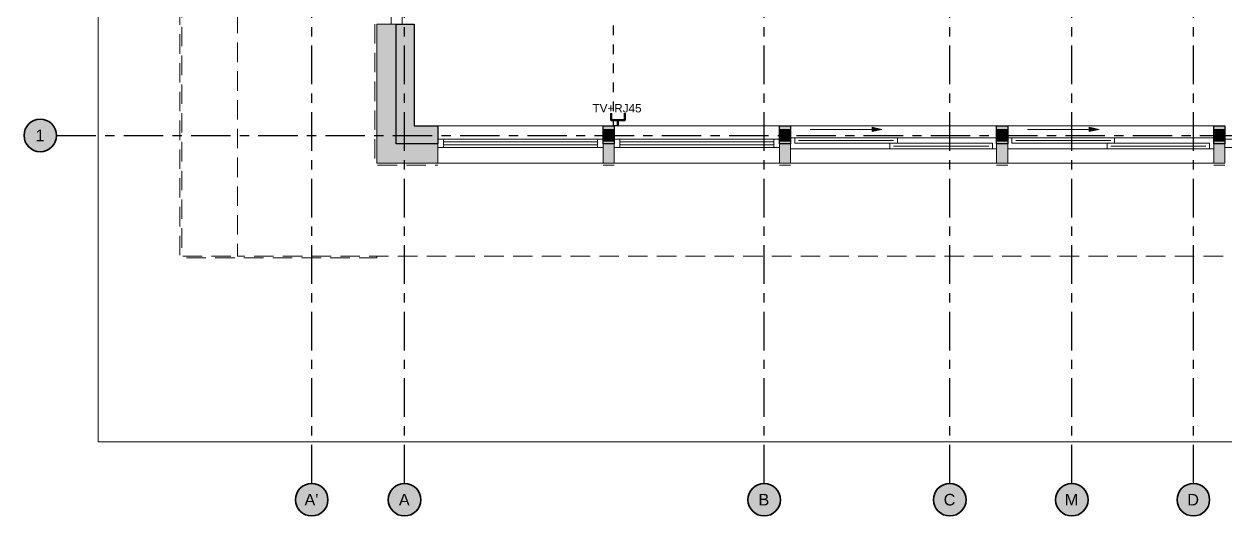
# Model space of a CAD drawing. Header units: metres. Extents: x -4.1 to 19.5, y -4.1 to 11.8.
# Drawn here: x -4.1 to 8.84, y -4.1 to 1.2 of the extents above; entities that cross this region are included whole.
import ezdxf

# ---------------------------------------------------------------- set-up
doc = ezdxf.new("R2010")
doc.units = ezdxf.units.M
for name, pattern in [('KRESKOWA', [5.25, 4.2, -1.05]), ('KRESKOWA_DROBNA', [3.15, 2.1, -1.05]), ('PUNKTOWA', [10.5, 8.4, -1.05, 0, -1.05])]:
    doc.linetypes.add(name, pattern=pattern)
for name, color, linetype, lineweight, true_color in [('E-TELETECH', 5, 'Continuous', 35, 0x0050c8), ('I-OSIE', 8, 'PUNKTOWA', 18, 0x7a7a7a), ('I-PODKLAD', 8, 'Continuous', 18, 0x9a9a9a), ('I-PODKLAD-SCIANY', 8, 'Continuous', 25, 0x6e6e6e), ('I-PODKLAD-WYPELN', 254, 'Continuous', 18, 0xe6e6e6)]:
    doc.layers.add(name, color=color, linetype=linetype, lineweight=lineweight, true_color=true_color)
doc.styles.add('PL_ARIAL', font='arial.ttf')

msp = doc.modelspace()

# ---------------------------------------------------------------- hatches: boundary and pattern name
at = {"layer": 'I-OSIE', "true_color": 0xffffff}
for points in [[(-3.75, 0), (-3.751, 0.023), (-3.756, 0.045), (-3.763, 0.067), (-3.773, 0.087), (-3.786, 0.107), (-3.801, 0.124), (-3.818, 0.139), (-3.837, 0.152), (-3.858, 0.162), (-3.88, 0.169), (-3.902, 0.174), (-3.925, 0.175), (-3.948, 0.174), (-3.97, 0.169), (-3.992, 0.162), (-4.013, 0.152), (-4.032, 0.139), (-4.049, 0.124), (-4.064, 0.107), (-4.077, 0.087), (-4.087, 0.067), (-4.094, 0.045), (-4.099, 0.023), (-4.1, 0), (-4.099, -0.023), (-4.094, -0.045), (-4.087, -0.067), (-4.077, -0.088), (-4.064, -0.107), (-4.049, -0.124), (-4.032, -0.139), (-4.013, -0.152), (-3.992, -0.162), (-3.97, -0.169), (-3.948, -0.174), (-3.925, -0.175), (-3.902, -0.174), (-3.88, -0.169), (-3.858, -0.162), (-3.837, -0.152), (-3.818, -0.139), (-3.801, -0.124), (-3.786, -0.107), (-3.773, -0.088), (-3.763, -0.067), (-3.756, -0.045), (-3.751, -0.023)], [(-0.825, -3.925), (-0.826, -3.902), (-0.831, -3.88), (-0.838, -3.858), (-0.848, -3.837), (-0.861, -3.818), (-0.876, -3.801), (-0.893, -3.786), (-0.913, -3.773), (-0.933, -3.763), (-0.955, -3.756), (-0.977, -3.751), (-1, -3.75), (-1.023, -3.751), (-1.045, -3.756), (-1.067, -3.763), (-1.088, -3.773), (-1.107, -3.786), (-1.124, -3.801), (-1.139, -3.818), (-1.152, -3.837), (-1.162, -3.858), (-1.169, -3.88), (-1.174, -3.902), (-1.175, -3.925), (-1.174, -3.948), (-1.169, -3.97), (-1.162, -3.992), (-1.152, -4.013), (-1.139, -4.032), (-1.124, -4.049), (-1.107, -4.064), (-1.088, -4.077), (-1.067, -4.087), (-1.045, -4.094), (-1.023, -4.099), (-1, -4.1), (-0.977, -4.099), (-0.955, -4.094), (-0.933, -4.087), (-0.913, -4.077), (-0.893, -4.064), (-0.876, -4.049), (-0.861, -4.032), (-0.848, -4.013), (-0.838, -3.992), (-0.831, -3.97), (-0.826, -3.948)], [(0.175, -3.925), (0.174, -3.902), (0.169, -3.88), (0.162, -3.858), (0.152, -3.837), (0.139, -3.818), (0.124, -3.801), (0.107, -3.786), (0.087, -3.773), (0.067, -3.763), (0.045, -3.756), (0.023, -3.751), (0, -3.75), (-0.023, -3.751), (-0.045, -3.756), (-0.067, -3.763), (-0.088, -3.773), (-0.107, -3.786), (-0.124, -3.801), (-0.139, -3.818), (-0.152, -3.837), (-0.162, -3.858), (-0.169, -3.88), (-0.174, -3.902), (-0.175, -3.925), (-0.174, -3.948), (-0.169, -3.97), (-0.162, -3.992), (-0.152, -4.013), (-0.139, -4.032), (-0.124, -4.049), (-0.107, -4.064), (-0.088, -4.077), (-0.067, -4.087), (-0.045, -4.094), (-0.023, -4.099), (0, -4.1), (0.023, -4.099), (0.045, -4.094), (0.067, -4.087), (0.087, -4.077), (0.107, -4.064), (0.124, -4.049), (0.139, -4.032), (0.152, -4.013), (0.162, -3.992), (0.169, -3.97), (0.174, -3.948)], [(4.05, -3.925), (4.049, -3.902), (4.044, -3.88), (4.037, -3.858), (4.027, -3.837), (4.014, -3.818), (3.999, -3.801), (3.982, -3.786), (3.962, -3.773), (3.942, -3.763), (3.92, -3.756), (3.898, -3.751), (3.875, -3.75), (3.852, -3.751), (3.83, -3.756), (3.808, -3.763), (3.788, -3.773), (3.768, -3.786), (3.751, -3.801), (3.736, -3.818), (3.723, -3.837), (3.713, -3.858), (3.706, -3.88), (3.701, -3.902), (3.7, -3.925), (3.701, -3.948), (3.706, -3.97), (3.713, -3.992), (3.723, -4.013), (3.736, -4.032), (3.751, -4.049), (3.768, -4.064), (3.788, -4.077), (3.808, -4.087), (3.83, -4.094), (3.852, -4.099), (3.875, -4.1), (3.898, -4.099), (3.92, -4.094), (3.942, -4.087), (3.962, -4.077), (3.982, -4.064), (3.999, -4.049), (4.014, -4.032), (4.027, -4.013), (4.037, -3.992), (4.044, -3.97), (4.049, -3.948)], [(6.05, -3.925), (6.049, -3.902), (6.044, -3.88), (6.037, -3.858), (6.027, -3.837), (6.014, -3.818), (5.999, -3.801), (5.982, -3.786), (5.962, -3.773), (5.942, -3.763), (5.92, -3.756), (5.898, -3.751), (5.875, -3.75), (5.852, -3.751), (5.83, -3.756), (5.808, -3.763), (5.787, -3.773), (5.768, -3.786), (5.751, -3.801), (5.736, -3.818), (5.723, -3.837), (5.713, -3.858), (5.706, -3.88), (5.701, -3.902), (5.7, -3.925), (5.701, -3.948), (5.706, -3.97), (5.713, -3.992), (5.723, -4.013), (5.736, -4.032), (5.751, -4.049), (5.768, -4.064), (5.787, -4.077), (5.808, -4.087), (5.83, -4.094), (5.852, -4.099), (5.875, -4.1), (5.898, -4.099), (5.92, -4.094), (5.942, -4.087), (5.962, -4.077), (5.982, -4.064), (5.999, -4.049), (6.014, -4.032), (6.027, -4.013), (6.037, -3.992), (6.044, -3.97), (6.049, -3.948)], [(7.365, -3.925), (7.364, -3.902), (7.359, -3.88), (7.352, -3.858), (7.342, -3.837), (7.329, -3.818), (7.314, -3.801), (7.297, -3.786), (7.277, -3.773), (7.257, -3.763), (7.235, -3.756), (7.213, -3.751), (7.19, -3.75), (7.167, -3.751), (7.145, -3.756), (7.123, -3.763), (7.103, -3.773), (7.083, -3.786), (7.066, -3.801), (7.051, -3.818), (7.038, -3.837), (7.028, -3.858), (7.021, -3.88), (7.016, -3.902), (7.015, -3.925), (7.016, -3.948), (7.021, -3.97), (7.028, -3.992), (7.038, -4.013), (7.051, -4.032), (7.066, -4.049), (7.083, -4.064), (7.103, -4.077), (7.123, -4.087), (7.145, -4.094), (7.167, -4.099), (7.19, -4.1), (7.213, -4.099), (7.235, -4.094), (7.257, -4.087), (7.277, -4.077), (7.297, -4.064), (7.314, -4.049), (7.329, -4.032), (7.342, -4.013), (7.352, -3.992), (7.359, -3.97), (7.364, -3.948)], [(8.675, -3.925), (8.674, -3.902), (8.669, -3.88), (8.662, -3.858), (8.652, -3.837), (8.639, -3.818), (8.624, -3.801), (8.607, -3.786), (8.588, -3.773), (8.567, -3.763), (8.545, -3.756), (8.523, -3.751), (8.5, -3.75), (8.477, -3.751), (8.455, -3.756), (8.433, -3.763), (8.412, -3.773), (8.393, -3.786), (8.376, -3.801), (8.361, -3.818), (8.348, -3.837), (8.338, -3.858), (8.331, -3.88), (8.326, -3.902), (8.325, -3.925), (8.326, -3.948), (8.331, -3.97), (8.338, -3.992), (8.348, -4.013), (8.361, -4.032), (8.376, -4.049), (8.393, -4.064), (8.412, -4.077), (8.433, -4.087), (8.455, -4.094), (8.477, -4.099), (8.5, -4.1), (8.523, -4.099), (8.545, -4.094), (8.567, -4.087), (8.588, -4.077), (8.607, -4.064), (8.624, -4.049), (8.639, -4.032), (8.652, -4.013), (8.662, -3.992), (8.669, -3.97), (8.674, -3.948)]]:
    msp.add_hatch(color=7, dxfattribs=at).paths.add_polyline_path(points)
at = {"layer": 'I-PODKLAD-WYPELN', "true_color": 0xe4e4e4}
h = msp.add_hatch(color=7, dxfattribs=at)
h.paths.add_polyline_path([(0.36, -0.09), (0.36, -0.09), (0.36, -0.09), (0.36, -0.09), (0.36, -0.3), (0.36, -0.3), (0.36, -0.3), (-0.3, -0.3), (-0.3, -0.3), (-0.3, -0.3), (-0.3, -0.3), (-0.3, -0.3), (-0.3, 1.2), (-0.3, 1.2), (-0.3, 1.2), (-0.09, 1.2), (-0.09, 1.2), (-0.09, 1.2), (-0.09, 1.2), (-0.09, 1.2), (0.105, 1.2), (0.105, 1.2), (0.105, 1.2), (0.105, 0.105), (0.105, 0.105), (0.105, 0.105), (0.105, 0.105), (0.105, 0.105), (0.36, 0.105), (0.36, 0.105), (0.36, 0.105), (0.36, -0.09)])
h.paths.add_polyline_path([(-0.09, -0.09), (-0.09, -0.09), (-0.09, -0.09), (-0.09, -0.09), (-0.09, -0.09), (-0.09, -0.09)], flags=0)
h.paths.add_polyline_path([(-0.09, 0.09), (-0.09, 0.09), (-0.09, 0.09), (-0.09, 0.09), (-0.09, 0.09)], flags=0)
for points in [[(2.14, -0.3), (2.14, -0.3), (2.14, -0.09), (2.14, -0.09), (2.14, -0.09), (2.14, -0.09), (2.14, -0.09), (2.14, -0.06), (2.14, -0.06), (2.14, -0.06), (2.14, -0.06), (2.14, 0.06), (2.14, 0.06), (2.14, 0.06), (2.14, 0.06), (2.14, 0.105), (2.14, 0.105), (2.14, 0.105), (2.26, 0.105), (2.26, 0.105), (2.26, 0.105), (2.26, 0.06), (2.26, 0.06), (2.26, 0.06), (2.26, 0.06), (2.26, -0.06), (2.26, -0.06), (2.26, -0.06), (2.26, -0.06), (2.26, -0.09), (2.26, -0.09), (2.26, -0.09), (2.26, -0.09), (2.26, -0.09), (2.26, -0.3), (2.26, -0.3), (2.26, -0.3), (2.14, -0.3)], [(4.04, -0.3), (4.04, -0.09), (4.04, -0.09), (4.04, -0.09), (4.04, -0.09), (4.04, -0.09), (4.04, -0.06), (4.04, -0.06), (4.04, -0.06), (4.04, -0.06), (4.04, 0.06), (4.04, 0.06), (4.04, 0.06), (4.04, 0.06), (4.04, 0.105), (4.04, 0.105), (4.04, 0.105), (4.16, 0.105), (4.16, 0.105), (4.16, 0.105), (4.16, 0.06), (4.16, 0.06), (4.16, 0.06), (4.16, 0.06), (4.16, -0.06), (4.16, -0.06), (4.16, -0.06), (4.16, -0.06), (4.16, -0.09), (4.16, -0.09), (4.16, -0.09), (4.16, -0.09), (4.16, -0.09), (4.16, -0.3), (4.16, -0.3), (4.16, -0.3), (4.04, -0.3), (4.04, -0.3)], [(6.38, -0.3), (6.38, -0.3), (6.38, -0.09), (6.38, -0.09), (6.38, -0.09), (6.38, -0.09), (6.38, -0.09), (6.38, -0.06), (6.38, -0.06), (6.38, -0.06), (6.38, -0.06), (6.38, 0.06), (6.38, 0.06), (6.38, 0.06), (6.38, 0.06), (6.38, 0.105), (6.38, 0.105), (6.38, 0.105), (6.5, 0.105), (6.5, 0.105), (6.5, 0.105), (6.5, 0.06), (6.5, 0.06), (6.5, 0.06), (6.5, 0.06), (6.5, -0.06), (6.5, -0.06), (6.5, -0.06), (6.5, -0.06), (6.5, -0.09), (6.5, -0.09), (6.5, -0.09), (6.5, -0.09), (6.5, -0.09), (6.5, -0.3), (6.5, -0.3), (6.5, -0.3), (6.38, -0.3)], [(8.72, -0.3), (8.72, -0.09), (8.72, -0.09), (8.72, -0.09), (8.72, -0.09), (8.72, -0.09), (8.72, -0.06), (8.72, -0.06), (8.72, -0.06), (8.72, -0.06), (8.72, 0.06), (8.72, 0.06), (8.72, 0.06), (8.72, 0.06), (8.72, 0.105), (8.72, 0.105), (8.72, 0.105), (8.84, 0.105), (8.84, 0.105), (8.84, 0.105), (8.84, 0.06), (8.84, 0.06), (8.84, 0.06), (8.84, 0.06), (8.84, -0.06), (8.84, -0.06), (8.84, -0.06), (8.84, -0.06), (8.84, -0.09), (8.84, -0.09), (8.84, -0.09), (8.84, -0.09), (8.84, -0.09), (8.84, -0.3), (8.84, -0.3), (8.84, -0.3), (8.72, -0.3), (8.72, -0.3)]]:
    msp.add_hatch(color=7, dxfattribs=at).paths.add_polyline_path(points)
at = {"layer": 'I-PODKLAD-WYPELN', "true_color": 0xcfcfcf}
for points in [[(2.26, -0.06), (2.14, -0.06), (2.14, 0.06), (2.26, 0.06)], [(4.04, -0.06), (4.04, 0.06), (4.16, 0.06), (4.16, -0.06)], [(5.144, 0.065), (5.037, 0.042), (5.037, 0.088)], [(6.38, -0.06), (6.38, 0.06), (6.5, 0.06), (6.5, -0.06)], [(7.484, 0.065), (7.377, 0.042), (7.377, 0.088)], [(8.72, -0.06), (8.72, 0.06), (8.84, 0.06), (8.84, -0.06)]]:
    msp.add_hatch(color=7, dxfattribs=at).paths.add_polyline_path(points)

# ---------------------------------------------------------------- linework, layer by layer
at = {"layer": 'E-TELETECH', "linetype": 'KRESKOWA_DROBNA', "lineweight": 25, "ltscale": 0.05, "flags": 128}
msp.add_lwpolyline([(2.3, 0.105), (2.25, 0.105), (2.25, 4.85)], dxfattribs=at)
at = {"layer": 'E-TELETECH', "lineweight": 50, "ltscale": 0.05}
for points in [[(2.225, 0.24), (2.225, 0.165), (2.375, 0.165), (2.375, 0.24)], [(2.3, 0.105), (2.3, 0.165)]]:
    msp.add_lwpolyline(points, dxfattribs=at)
at = {"layer": 'I-OSIE', "linetype": 'PUNKTOWA', "lineweight": 25, "ltscale": 0.049616, "flags": 128}
for points in [[(-1, -3.75), (-1, 11.775)], [(0, -3.75), (0, 11.775)], [(3.875, -3.75), (3.875, 11.775)], [(5.875, -3.75), (5.875, 11.775)], [(7.19, -3.75), (7.19, 11.775)], [(8.5, -3.75), (8.5, 11.775)]]:
    msp.add_lwpolyline(points, dxfattribs=at)
at = {"layer": 'I-OSIE', "linetype": 'PUNKTOWA', "lineweight": 25, "ltscale": 0.050565, "flags": 128}
msp.add_lwpolyline([(-3.75, 0), (19.505, 0)], dxfattribs=at)
at = {"layer": 'I-OSIE', "linetype": 'Continuous', "lineweight": 35, "ltscale": 0.05}
for centre in [(-3.925, 0), (-1, -3.925), (0, -3.925), (3.875, -3.925), (5.875, -3.925), (7.19, -3.925), (8.5, -3.925)]:
    msp.add_circle(centre, 0.175, dxfattribs=at)
at = {"layer": 'I-PODKLAD', "linetype": 'KRESKOWA', "lineweight": 13, "ltscale": 0.05, "flags": 128}
for points in [[(-0.3, -1.3), (-0.3, -1.32), (-2.42, -1.32), (-2.42, 5.445), (-0.32, 5.445), (-0.32, 5.425), (-2.4, 5.425), (-2.4, -1.3), (-1.8, -1.3)], [(13.251, -0.32), (13.8, -0.32), (13.8, -1.3), (-1.8, -1.3), (-1.8, 5.125), (-0.32, 5.125), (-0.32, 3.6)], [(-0.32, 1.2), (-0.32, -0.32), (0.359, -0.32)], [(2.14, -0.32), (2.26, -0.32)], [(4.04, -0.32), (4.16, -0.32)], [(6.38, -0.32), (6.5, -0.32)], [(8.72, -0.32), (8.839, -0.32)]]:
    msp.add_lwpolyline(points, dxfattribs=at)
at = {"layer": 'I-PODKLAD', "lineweight": 13, "ltscale": 0.05}
for points in [[(12.3, -0.3), (12.3, -3.3), (-3.3, -3.3), (-3.3, 5.125), (-0.3, 5.125)], [(2.139, 0.105), (0.36, 0.105)], [(4.04, 0.105), (2.26, 0.105)], [(6.38, 0.105), (4.16, 0.105)], [(8.72, 0.105), (6.5, 0.105)], [(0.36, -0.3), (2.139, -0.3)], [(2.26, -0.3), (4.04, -0.3)], [(4.16, -0.3), (6.38, -0.3)], [(6.5, -0.3), (8.72, -0.3)]]:
    msp.add_lwpolyline(points, dxfattribs=at)
at = {"layer": 'I-PODKLAD', "lineweight": 18, "ltscale": 0.05}
for points in [[(-0.025, 3.6), (-0.025, 1.2), (-0.145, 1.2), (-0.145, 3.6)], [(5.144, 0.065), (5.037, 0.042), (5.037, 0.088)], [(7.484, 0.065), (7.377, 0.042), (7.377, 0.088)], [(0.36, -0.04), (2.14, -0.04), (2.14, -0.13), (0.36, -0.13)], [(2.26, -0.04), (4.04, -0.04), (4.04, -0.13), (2.26, -0.13)], [(4.16, -0.025), (6.38, -0.025), (6.38, -0.145), (4.16, -0.145)], [(4.205, -0.085), (5.31, -0.085), (5.31, -0.025), (4.205, -0.025)], [(5.23, -0.145), (6.335, -0.145), (6.335, -0.085), (5.23, -0.085)], [(6.5, -0.025), (8.72, -0.025), (8.72, -0.145), (6.5, -0.145)], [(6.545, -0.085), (7.65, -0.085), (7.65, -0.025), (6.545, -0.025)], [(7.57, -0.145), (8.675, -0.145), (8.675, -0.085), (7.57, -0.085)], [(8.84, -0.04), (11.7, -0.04), (11.7, -0.13), (8.84, -0.13)]]:
    msp.add_lwpolyline(points, close=True, dxfattribs=at)
for points in [[(4.371, 0.065), (5.144, 0.065)], [(6.711, 0.065), (7.484, 0.065)], [(0.42, -0.04), (0.42, -0.13)], [(0.42, -0.069), (2.08, -0.069)], [(0.42, -0.101), (2.08, -0.101)], [(2.08, -0.04), (2.08, -0.13)], [(2.32, -0.04), (2.32, -0.13)], [(2.32, -0.069), (3.98, -0.069)], [(2.32, -0.101), (3.98, -0.101)], [(3.98, -0.04), (3.98, -0.13)], [(4.245, -0.055), (5.27, -0.055)], [(5.27, -0.115), (6.295, -0.115)], [(6.585, -0.055), (7.61, -0.055)], [(7.61, -0.115), (8.635, -0.115)]]:
    msp.add_lwpolyline(points, dxfattribs=at)
at = {"layer": 'I-PODKLAD-SCIANY', "lineweight": 13, "ltscale": 0.05}
for points in [[(-0.3, -0.3), (-0.3, 1.2), (-0.3, 1.2), (-0.3, 1.2), (-0.3, 1.2), (-0.09, 1.2), (-0.09, 1.2), (-0.09, 1.2), (-0.09, 1.2), (-0.09, -0.09), (-0.09, -0.09), (-0.09, -0.09), (-0.09, -0.09), (-0.09, -0.09), (-0.09, -0.09), (-0.09, -0.09), (-0.09, -0.09), (-0.09, -0.09), (-0.09, -0.09), (-0.09, -0.09), (-0.09, -0.09), (-0.09, -0.09), (-0.09, -0.09), (-0.09, -0.09), (-0.09, -0.09), (-0.09, -0.09), (0.36, -0.09), (0.36, -0.09), (0.36, -0.09), (0.36, -0.09), (0.36, -0.3), (0.36, -0.3), (0.36, -0.3), (0.36, -0.3), (-0.3, -0.3), (-0.3, -0.3)], [(2.14, -0.3), (2.14, -0.3), (2.14, -0.3), (2.14, -0.09), (2.14, -0.09), (2.14, -0.09), (2.14, -0.09), (2.26, -0.09), (2.26, -0.09), (2.26, -0.09), (2.26, -0.09), (2.26, -0.09), (2.26, -0.3), (2.26, -0.3), (2.26, -0.3), (2.26, -0.3), (2.14, -0.3)], [(4.04, -0.09), (4.04, -0.09), (4.04, -0.09), (4.16, -0.09), (4.16, -0.09), (4.16, -0.09), (4.16, -0.09), (4.16, -0.3), (4.16, -0.3), (4.16, -0.3), (4.16, -0.3), (4.04, -0.3), (4.04, -0.3), (4.04, -0.3)], [(6.38, -0.09), (6.38, -0.09), (6.38, -0.09), (6.5, -0.09), (6.5, -0.09), (6.5, -0.09), (6.5, -0.3), (6.5, -0.3), (6.5, -0.3), (6.5, -0.3), (6.38, -0.3), (6.38, -0.3), (6.38, -0.3)], [(8.72, -0.3), (8.72, -0.3), (8.72, -0.3), (8.72, -0.09), (8.72, -0.09), (8.72, -0.09), (8.72, -0.09), (8.84, -0.09), (8.84, -0.09), (8.84, -0.09), (8.84, -0.09), (8.84, -0.3), (8.84, -0.3), (8.84, -0.3), (8.84, -0.3), (8.72, -0.3)]]:
    msp.add_lwpolyline(points, close=True, dxfattribs=at)
at = {"layer": 'I-PODKLAD-SCIANY', "lineweight": 25, "ltscale": 0.05}
for points in [[(-0.09, 0.09), (-0.09, 0.09), (-0.09, 1.2), (-0.09, 1.2), (-0.09, 1.2), (-0.09, 1.2), (0.105, 1.2), (0.105, 1.2), (0.105, 1.2), (0.105, 1.2), (0.105, 0.105), (0.105, 0.105), (0.105, 0.105), (0.105, 0.105), (0.105, 0.105), (0.105, 0.105), (0.105, 0.105), (0.105, 0.105), (0.105, 0.105), (0.105, 0.105), (0.105, 0.105), (0.105, 0.105), (0.105, 0.105), (0.105, 0.105), (0.105, 0.105), (0.105, 0.105), (0.105, 0.105), (0.36, 0.105), (0.36, 0.105), (0.36, 0.105), (0.36, 0.105), (0.36, -0.09), (0.36, -0.09), (0.36, -0.09), (0.36, -0.09), (-0.09, -0.09), (-0.09, -0.09), (-0.09, -0.09), (-0.09, -0.09), (-0.09, 0.09), (-0.09, 0.09)], [(2.14, 0.06), (2.14, 0.06), (2.14, 0.06), (2.14, 0.105), (2.14, 0.105), (2.14, 0.105), (2.14, 0.105), (2.26, 0.105), (2.26, 0.105), (2.26, 0.105), (2.26, 0.105), (2.26, 0.06), (2.26, 0.06), (2.26, 0.06), (2.26, 0.06), (2.14, 0.06)], [(2.14, 0.06), (2.14, 0.06), (2.14, 0.06), (2.26, 0.06), (2.26, 0.06), (2.26, 0.06), (2.26, -0.06), (2.26, -0.06), (2.26, -0.06), (2.14, -0.06), (2.14, -0.06), (2.14, -0.06)], [(4.04, 0.105), (4.04, 0.105), (4.04, 0.105), (4.16, 0.105), (4.16, 0.105), (4.16, 0.105), (4.16, 0.06), (4.16, 0.06), (4.16, 0.06), (4.04, 0.06), (4.04, 0.06), (4.04, 0.06)], [(4.04, -0.06), (4.04, -0.06), (4.04, 0.06), (4.04, 0.06), (4.04, 0.06), (4.16, 0.06), (4.16, 0.06), (4.16, 0.06), (4.16, -0.06), (4.16, -0.06), (4.16, -0.06), (4.04, -0.06)], [(6.38, 0.105), (6.38, 0.105), (6.38, 0.105), (6.5, 0.105), (6.5, 0.105), (6.5, 0.105), (6.5, 0.06), (6.5, 0.06), (6.5, 0.06), (6.38, 0.06), (6.38, 0.06), (6.38, 0.06)], [(6.38, -0.06), (6.38, -0.06), (6.38, 0.06), (6.38, 0.06), (6.38, 0.06), (6.5, 0.06), (6.5, 0.06), (6.5, 0.06), (6.5, -0.06), (6.5, -0.06), (6.5, -0.06), (6.38, -0.06)], [(8.72, 0.06), (8.72, 0.06), (8.72, 0.06), (8.72, 0.105), (8.72, 0.105), (8.72, 0.105), (8.72, 0.105), (8.84, 0.105), (8.84, 0.105), (8.84, 0.105), (8.84, 0.105), (8.84, 0.06), (8.84, 0.06), (8.84, 0.06), (8.84, 0.06), (8.72, 0.06)], [(8.72, -0.06), (8.72, -0.06), (8.72, 0.06), (8.72, 0.06), (8.72, 0.06), (8.84, 0.06), (8.84, 0.06), (8.84, 0.06), (8.84, -0.06), (8.84, -0.06), (8.84, -0.06), (8.72, -0.06)], [(2.14, -0.09), (2.14, -0.09), (2.14, -0.09), (2.14, -0.06), (2.14, -0.06), (2.14, -0.06), (2.14, -0.06), (2.26, -0.06), (2.26, -0.06), (2.26, -0.06), (2.26, -0.06), (2.26, -0.09), (2.26, -0.09), (2.26, -0.09), (2.26, -0.09), (2.14, -0.09)], [(4.04, -0.06), (4.04, -0.06), (4.04, -0.06), (4.16, -0.06), (4.16, -0.06), (4.16, -0.06), (4.16, -0.09), (4.16, -0.09), (4.16, -0.09), (4.04, -0.09), (4.04, -0.09), (4.04, -0.09)], [(6.38, -0.06), (6.38, -0.06), (6.38, -0.06), (6.5, -0.06), (6.5, -0.06), (6.5, -0.06), (6.5, -0.09), (6.5, -0.09), (6.5, -0.09), (6.38, -0.09), (6.38, -0.09), (6.38, -0.09)], [(8.72, -0.09), (8.72, -0.09), (8.72, -0.09), (8.72, -0.06), (8.72, -0.06), (8.72, -0.06), (8.72, -0.06), (8.84, -0.06), (8.84, -0.06), (8.84, -0.06), (8.84, -0.06), (8.84, -0.09), (8.84, -0.09), (8.84, -0.09), (8.84, -0.09), (8.72, -0.09)]]:
    msp.add_lwpolyline(points, close=True, dxfattribs=at)

# ---------------------------------------------------------------- texts
at = {"layer": 'E-TELETECH', "style": 'PL_ARIAL'}
msp.add_text('TV+RJ45', height=0.09, dxfattribs=at).set_placement((2.026, 0.248))
at = {"layer": 'I-OSIE', "style": 'PL_ARIAL'}
for s, p in [('1', (-3.976, -0.062)), ("A'", (-1.078, -3.987)), ('A', (-0.061, -3.987)), ('B', (3.814, -3.987)), ('C', (5.809, -3.987)), ('M', (7.114, -3.987)), ('D', (8.434, -3.987))]:
    msp.add_text(s, height=0.125, dxfattribs=at).set_placement(p)

doc.saveas('drawing.dxf')
